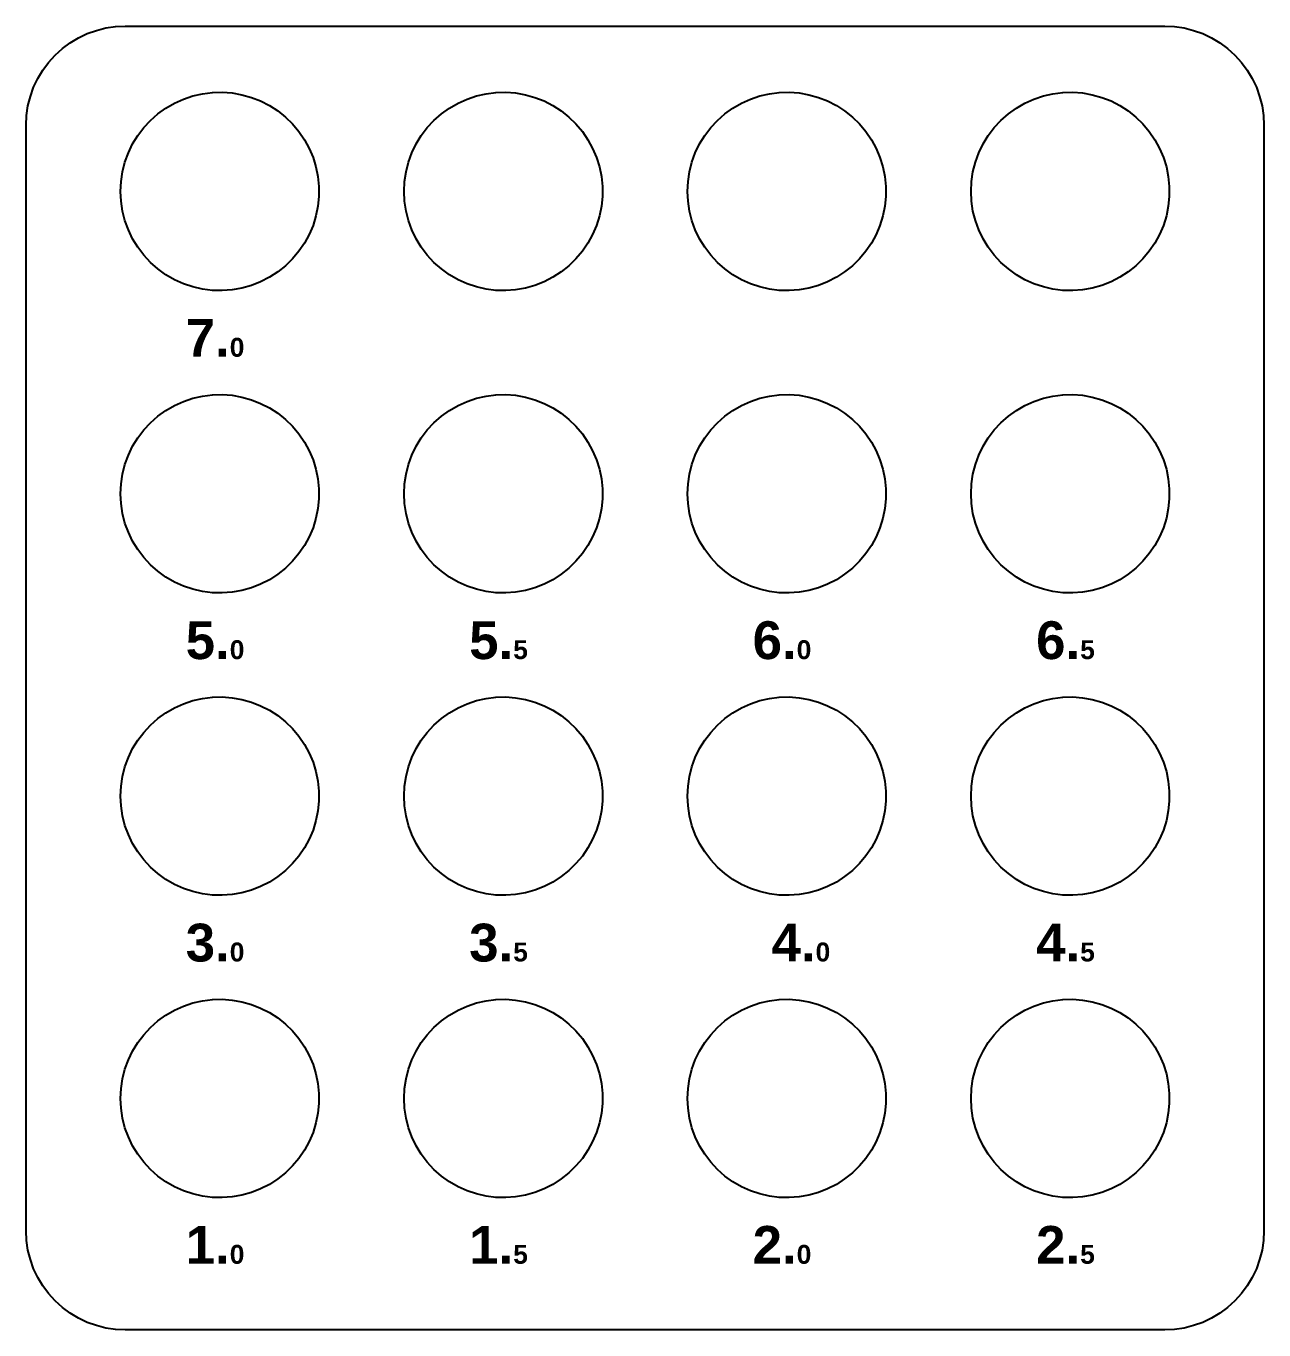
# Model space of a CAD drawing. Extents: x -199 to 199, y -34 to 34.
# Drawn here: x -199 to -133.5, y -34.5 to 34.5 of the extents above; entities that cross this region are included whole.
import ezdxf

# ---------------------------------------------------------------- set-up
doc = ezdxf.new("R2010")
doc.units = 0
doc.layers.get('0').update_dxf_attribs({"lineweight": 25, "true_color": 0xffffff})
doc.layers.add('layer 1', color=7, linetype='Continuous', lineweight=0, true_color=0x000000)
doc.styles.add('textstyle0', font='')
doc.styles.add('textstyle1', font='')
doc.styles.add('textstyle10', font='')
doc.styles.add('textstyle11', font='')
doc.styles.add('textstyle12', font='')
doc.styles.add('textstyle2', font='')
doc.styles.add('textstyle3', font='')
doc.styles.add('textstyle4', font='')
doc.styles.add('textstyle5', font='')
doc.styles.add('textstyle6', font='')
doc.styles.add('textstyle7', font='')
doc.styles.add('textstyle8', font='')
doc.styles.add('textstyle9', font='')
doc.styles.get('textstyle0').set_extended_font_data('Arial Rounded MT Bold', bold=True)
doc.styles.get('textstyle1').set_extended_font_data('Arial Rounded MT Bold', bold=True)
doc.styles.get('textstyle10').set_extended_font_data('Arial Rounded MT Bold', bold=True)
doc.styles.get('textstyle11').set_extended_font_data('Arial Rounded MT Bold', bold=True)
doc.styles.get('textstyle12').set_extended_font_data('Arial Rounded MT Bold', bold=True)
doc.styles.get('textstyle2').set_extended_font_data('Arial Rounded MT Bold', bold=True)
doc.styles.get('textstyle3').set_extended_font_data('Arial Rounded MT Bold', bold=True)
doc.styles.get('textstyle4').set_extended_font_data('Arial Rounded MT Bold', bold=True)
doc.styles.get('textstyle5').set_extended_font_data('Arial Rounded MT Bold', bold=True)
doc.styles.get('textstyle6').set_extended_font_data('Arial Rounded MT Bold', bold=True)
doc.styles.get('textstyle7').set_extended_font_data('Arial Rounded MT Bold', bold=True)
doc.styles.get('textstyle8').set_extended_font_data('Arial Rounded MT Bold', bold=True)
doc.styles.get('textstyle9').set_extended_font_data('Arial Rounded MT Bold', bold=True)

msp = doc.modelspace()

# ---------------------------------------------------------------- linework, layer by layer
for points in [[(-199, -29.25614), (-199, 29.25614), (-198.97502, 29.76462), (-198.89942, 30.27429), (-198.77422, 30.77408), (-198.60065, 31.2592), (-198.38035, 31.72498), (-198.11546, 32.16692), (-197.80854, 32.58076), (-197.46252, 32.96252), (-197.08076, 33.30854), (-196.66691, 33.61547), (-196.22497, 33.88035), (-195.7592, 34.10065), (-195.27408, 34.27423), (-194.77428, 34.39942), (-194.26462, 34.47502), (-193.75614, 34.5), (-138.74386, 34.5), (-138.23538, 34.47502), (-137.72572, 34.39942), (-137.22592, 34.27423), (-136.7408, 34.10065), (-136.27503, 33.88035), (-135.83309, 33.61547), (-135.41924, 33.30854), (-135.03748, 32.96252), (-134.69146, 32.58076), (-134.38453, 32.16692), (-134.11965, 31.72498), (-133.89936, 31.2592), (-133.72577, 30.77408), (-133.60058, 30.27429), (-133.52498, 29.76462), (-133.5, 29.25614), (-133.5, -29.25614), (-133.52498, -29.76462), (-133.60058, -30.27428), (-133.72577, -30.77408), (-133.89936, -31.2592), (-134.11965, -31.72497), (-134.38453, -32.16691), (-134.69146, -32.58076), (-135.03748, -32.96252), (-135.41924, -33.30854), (-135.83309, -33.61547), (-136.27503, -33.88035), (-136.7408, -34.10064), (-137.22592, -34.27423), (-137.72572, -34.39942), (-138.23538, -34.47502), (-138.74386, -34.5), (-193.75614, -34.5), (-194.26462, -34.47502), (-194.77428, -34.39942), (-195.27408, -34.27423), (-195.7592, -34.10064), (-196.22497, -33.88035), (-196.66691, -33.61547), (-197.08076, -33.30854), (-197.46252, -32.96252), (-197.80854, -32.58076), (-198.11546, -32.16691), (-198.38035, -31.72498), (-198.60065, -31.2592), (-198.77422, -30.77408), (-198.89942, -30.27428), (-198.97502, -29.76462), (-199, -29.25614)], [(-187.07801, 20.77369), (-187.58178, 20.63194), (-188.09722, 20.54105), (-188.61914, 20.50194), (-189.14229, 20.51499), (-189.66161, 20.58007), (-190.17183, 20.69652), (-190.668, 20.86323), (-191.14496, 21.07844), (-191.59817, 21.3401), (-192.02311, 21.64561), (-192.41552, 21.99192), (-192.77149, 22.37556), (-193.08752, 22.79277), (-193.36037, 23.23928), (-193.58748, 23.71086), (-193.76645, 24.20258), (-193.89559, 24.70976), (-193.9736, 25.22732), (-193.99969, 25.75), (-193.9736, 26.27268), (-193.8956, 26.79021), (-193.76645, 27.29742), (-193.58748, 27.78914), (-193.3604, 28.26068), (-193.08749, 28.70727), (-192.77149, 29.12445), (-192.41557, 29.50803), (-192.02315, 29.85435), (-191.59824, 30.15986), (-191.14496, 30.42155), (-190.66792, 30.6368), (-190.17183, 30.80348), (-189.66161, 30.91993), (-189.14229, 30.98501), (-188.61914, 30.99806), (-188.09722, 30.95894), (-187.58187, 30.86807), (-187.07804, 30.72632), (-186.5908, 30.53509), (-186.12519, 30.29638), (-185.68549, 30.01239), (-185.27633, 29.6861), (-184.9017, 29.32068), (-184.5653, 28.91978), (-184.2705, 28.48739), (-184.02019, 28.02774), (-183.81689, 27.54546), (-183.66265, 27.04541), (-183.55894, 26.53239), (-183.50684, 26.01175), (-183.50684, 25.48825), (-183.55894, 24.96761), (-183.66265, 24.45459), (-183.81689, 23.95454), (-184.02019, 23.47226), (-184.2705, 23.01261), (-184.56533, 22.58017), (-184.9017, 22.17931), (-185.27638, 21.81386), (-185.68549, 21.48761), (-186.12512, 21.20365), (-186.59088, 20.96488), (-187.07801, 20.77369)], [(-168.50684, 25.48835), (-168.55894, 24.96761), (-168.66265, 24.45459), (-168.81689, 23.95454), (-169.02019, 23.47226), (-169.2705, 23.01261), (-169.56533, 22.58017), (-169.90164, 22.17936), (-170.27638, 21.81386), (-170.68549, 21.48761), (-171.12512, 21.20365), (-171.59085, 20.96489), (-172.07804, 20.77368), (-172.58178, 20.63194), (-173.09722, 20.54105), (-173.61913, 20.50194), (-174.14229, 20.51499), (-174.66163, 20.58007), (-175.17183, 20.69652), (-175.66796, 20.86322), (-176.14499, 21.07847), (-176.59817, 21.3401), (-177.02311, 21.64561), (-177.41557, 21.99197), (-177.77149, 22.37555), (-178.08749, 22.79273), (-178.36037, 23.23928), (-178.58748, 23.71086), (-178.76645, 24.20258), (-178.89559, 24.70976), (-178.9736, 25.22732), (-178.99969, 25.75), (-178.9736, 26.27268), (-178.8956, 26.79021), (-178.76645, 27.29742), (-178.58748, 27.78914), (-178.3604, 28.26068), (-178.08749, 28.70727), (-177.77149, 29.12445), (-177.41553, 29.50808), (-177.02309, 29.85439), (-176.59824, 30.15986), (-176.14496, 30.42155), (-175.66792, 30.6368), (-175.17183, 30.80348), (-174.66163, 30.91993), (-174.14229, 30.98501), (-173.61913, 30.99806), (-173.09722, 30.95894), (-172.58187, 30.86807), (-172.07804, 30.72632), (-171.5908, 30.53509), (-171.12519, 30.29638), (-170.68549, 30.01239), (-170.27638, 29.68614), (-169.90169, 29.32068), (-169.5653, 28.91978), (-169.2705, 28.48739), (-169.02019, 28.02774), (-168.81689, 27.54546), (-168.66265, 27.04541), (-168.55894, 26.53239), (-168.50684, 26.01165), (-168.50684, 25.48835)], [(-157.58178, 20.63194), (-158.09722, 20.54105), (-158.61913, 20.50194), (-159.14229, 20.51499), (-159.66161, 20.58007), (-160.17183, 20.69652), (-160.66796, 20.86322), (-161.14496, 21.07844), (-161.59821, 21.34013), (-162.02311, 21.64561), (-162.41552, 21.99192), (-162.77149, 22.37556), (-163.08749, 22.79273), (-163.36037, 23.23928), (-163.58746, 23.71083), (-163.76645, 24.2026), (-163.89559, 24.70976), (-163.9736, 25.22732), (-163.99969, 25.75), (-163.9736, 26.27268), (-163.8956, 26.79021), (-163.76645, 27.29742), (-163.58748, 27.78914), (-163.3604, 28.26068), (-163.08749, 28.70727), (-162.77149, 29.12445), (-162.41557, 29.50803), (-162.02311, 29.85439), (-161.59821, 30.15987), (-161.14496, 30.42155), (-160.66792, 30.6368), (-160.17183, 30.80348), (-159.66161, 30.91993), (-159.14229, 30.98501), (-158.61914, 30.99806), (-158.09722, 30.95894), (-157.58187, 30.86807), (-157.07804, 30.72632), (-156.59077, 30.53508), (-156.12519, 30.29638), (-155.68549, 30.01239), (-155.27638, 29.68614), (-154.90174, 29.32073), (-154.5653, 28.91978), (-154.2705, 28.48739), (-154.02019, 28.02774), (-153.81689, 27.54546), (-153.66265, 27.04541), (-153.55895, 26.53248), (-153.50684, 26.01175), (-153.50684, 25.48825), (-153.55895, 24.96752), (-153.66265, 24.45459), (-153.81689, 23.95454), (-154.02019, 23.47226), (-154.2705, 23.01261), (-154.56533, 22.58017), (-154.90174, 22.17927), (-155.27638, 21.81386), (-155.68549, 21.48761), (-156.12512, 21.20365), (-156.59085, 20.96489), (-157.07804, 20.77368), (-157.58178, 20.63194)], [(-148.58748, 23.71086), (-148.76645, 24.20258), (-148.8956, 24.70978), (-148.9736, 25.22732), (-148.99969, 25.75), (-148.9736, 26.27268), (-148.8956, 26.79021), (-148.76645, 27.29742), (-148.58748, 27.78914), (-148.3604, 28.26068), (-148.08749, 28.70727), (-147.77149, 29.12445), (-147.41557, 29.50804), (-147.02316, 29.85435), (-146.59817, 30.1599), (-146.14496, 30.42155), (-145.66792, 30.6368), (-145.17183, 30.80348), (-144.66161, 30.91993), (-144.14229, 30.98501), (-143.61913, 30.99806), (-143.09722, 30.95894), (-142.58187, 30.86807), (-142.07804, 30.72632), (-141.59077, 30.53508), (-141.12519, 30.29638), (-140.68549, 30.01239), (-140.27638, 29.68614), (-139.90169, 29.32068), (-139.5653, 28.91978), (-139.2705, 28.48739), (-139.02019, 28.02774), (-138.81689, 27.54546), (-138.66265, 27.04541), (-138.55895, 26.53248), (-138.50684, 26.01175), (-138.50684, 25.48825), (-138.55895, 24.96752), (-138.66265, 24.45459), (-138.81689, 23.95454), (-139.02019, 23.47226), (-139.2705, 23.01261), (-139.56533, 22.58017), (-139.9017, 22.17931), (-140.27638, 21.81386), (-140.68549, 21.48761), (-141.12512, 21.20365), (-141.59085, 20.96489), (-142.07801, 20.77369), (-142.58178, 20.63194), (-143.09722, 20.54105), (-143.61913, 20.50194), (-144.14229, 20.51499), (-144.66161, 20.58007), (-145.17183, 20.69652), (-145.668, 20.86323), (-146.14496, 21.07844), (-146.59817, 21.3401), (-147.02311, 21.64561), (-147.41552, 21.99192), (-147.77149, 22.37556), (-148.08749, 22.79273), (-148.36037, 23.23928), (-148.58748, 23.71086)], [(-183.66264, 11.04538), (-183.55894, 10.53237), (-183.50684, 10.01175), (-183.50684, 9.48825), (-183.55894, 8.96763), (-183.66264, 8.45462), (-183.81689, 7.95454), (-184.02019, 7.47226), (-184.2705, 7.01261), (-184.5653, 6.58022), (-184.9017, 6.17932), (-185.27633, 5.8139), (-185.68549, 5.48761), (-186.12512, 5.20365), (-186.59088, 4.96488), (-187.07801, 4.77369), (-187.58181, 4.63194), (-188.09722, 4.54105), (-188.61914, 4.50194), (-189.14229, 4.51499), (-189.66161, 4.58007), (-190.17183, 4.69652), (-190.668, 4.86323), (-191.14496, 5.07844), (-191.59817, 5.3401), (-192.02315, 5.64565), (-192.41552, 5.99192), (-192.77149, 6.37556), (-193.08749, 6.79273), (-193.3604, 7.23932), (-193.58748, 7.71086), (-193.76645, 8.20258), (-193.89559, 8.70976), (-193.9736, 9.22732), (-193.99969, 9.75), (-193.9736, 10.27269), (-193.89559, 10.79024), (-193.76645, 11.29742), (-193.58748, 11.78914), (-193.3604, 12.26068), (-193.08749, 12.70727), (-192.77149, 13.12444), (-192.41552, 13.50808), (-192.02315, 13.85435), (-191.59817, 14.1599), (-191.14496, 14.42156), (-190.668, 14.63677), (-190.17181, 14.80348), (-189.66161, 14.91993), (-189.14229, 14.98501), (-188.61914, 14.99806), (-188.09722, 14.95894), (-187.58178, 14.86806), (-187.07801, 14.72631), (-186.59088, 14.53512), (-186.12512, 14.29635), (-185.68549, 14.01239), (-185.27633, 13.6861), (-184.9017, 13.32068), (-184.5653, 12.91978), (-184.2705, 12.48739), (-184.02019, 12.02774), (-183.81689, 11.54546), (-183.66264, 11.04538)], [(-172.07804, 14.72632), (-171.59088, 14.53512), (-171.12512, 14.29635), (-170.68549, 14.01239), (-170.27638, 13.68614), (-169.90164, 13.32064), (-169.5653, 12.91979), (-169.2705, 12.48739), (-169.02019, 12.02774), (-168.81689, 11.54546), (-168.66264, 11.04538), (-168.55894, 10.53237), (-168.50684, 10.01165), (-168.50684, 9.48835), (-168.55894, 8.96763), (-168.66264, 8.45462), (-168.81689, 7.95454), (-169.02019, 7.47226), (-169.2705, 7.01261), (-169.5653, 6.58021), (-169.90164, 6.17936), (-170.27638, 5.81386), (-170.68549, 5.48761), (-171.12512, 5.20365), (-171.59088, 4.96488), (-172.07804, 4.77368), (-172.58181, 4.63194), (-173.09722, 4.54105), (-173.61913, 4.50194), (-174.14229, 4.51499), (-174.66163, 4.58007), (-175.17183, 4.69652), (-175.66796, 4.86322), (-176.14499, 5.07847), (-176.59817, 5.3401), (-177.02315, 5.64565), (-177.41553, 5.99192), (-177.77149, 6.37555), (-178.08749, 6.79273), (-178.3604, 7.23932), (-178.58748, 7.71086), (-178.76645, 8.20258), (-178.89559, 8.70976), (-178.9736, 9.22732), (-178.99969, 9.75), (-178.9736, 10.27269), (-178.89559, 10.79024), (-178.76645, 11.29742), (-178.58748, 11.78914), (-178.3604, 12.26068), (-178.08749, 12.70727), (-177.77149, 13.12445), (-177.41553, 13.50808), (-177.02315, 13.85435), (-176.59817, 14.1599), (-176.14499, 14.42153), (-175.66796, 14.63678), (-175.17181, 14.80348), (-174.66163, 14.91993), (-174.14229, 14.98501), (-173.61913, 14.99806), (-173.09722, 14.95894), (-172.58178, 14.86806), (-172.07804, 14.72632)], [(-153.81689, 7.95454), (-154.02019, 7.47226), (-154.2705, 7.01261), (-154.5653, 6.58022), (-154.90174, 6.17927), (-155.27638, 5.81386), (-155.68549, 5.48761), (-156.12512, 5.20365), (-156.59085, 4.96489), (-157.07804, 4.77368), (-157.58181, 4.63194), (-158.09722, 4.54105), (-158.61913, 4.50194), (-159.14229, 4.51499), (-159.66161, 4.58007), (-160.17183, 4.69652), (-160.66796, 4.86322), (-161.14496, 5.07844), (-161.59821, 5.34013), (-162.02311, 5.64561), (-162.41552, 5.99192), (-162.77149, 6.37556), (-163.08749, 6.79273), (-163.3604, 7.23932), (-163.58746, 7.71083), (-163.76645, 8.2026), (-163.89559, 8.70976), (-163.9736, 9.22732), (-163.99969, 9.75), (-163.9736, 10.27269), (-163.89559, 10.79024), (-163.76645, 11.2974), (-163.58746, 11.78917), (-163.3604, 12.26068), (-163.08749, 12.70727), (-162.77149, 13.12444), (-162.41552, 13.50808), (-162.02311, 13.85439), (-161.59821, 14.15987), (-161.14496, 14.42156), (-160.66796, 14.63678), (-160.17183, 14.80348), (-159.66163, 14.91993), (-159.14229, 14.98501), (-158.61914, 14.99806), (-158.09722, 14.95894), (-157.58178, 14.86806), (-157.07804, 14.72632), (-156.59085, 14.53511), (-156.12512, 14.29635), (-155.68549, 14.01239), (-155.27638, 13.68614), (-154.90174, 13.32073), (-154.5653, 12.91978), (-154.2705, 12.48739), (-154.02019, 12.02774), (-153.81689, 11.54546), (-153.66264, 11.04538), (-153.55895, 10.53247), (-153.50684, 10.01175), (-153.50684, 9.48825), (-153.55895, 8.96753), (-153.66264, 8.45462), (-153.81689, 7.95454)], [(-144.14229, 4.51499), (-144.66161, 4.58007), (-145.17183, 4.69652), (-145.668, 4.86323), (-146.14496, 5.07844), (-146.59817, 5.3401), (-147.02311, 5.64561), (-147.41552, 5.99192), (-147.77149, 6.37556), (-148.08749, 6.79273), (-148.3604, 7.23932), (-148.58748, 7.71086), (-148.76645, 8.20258), (-148.8956, 8.70978), (-148.9736, 9.22732), (-148.99969, 9.75), (-148.9736, 10.2727), (-148.8956, 10.79022), (-148.76645, 11.29742), (-148.58748, 11.78914), (-148.3604, 12.26068), (-148.08749, 12.70727), (-147.77149, 13.12444), (-147.41552, 13.50808), (-147.02311, 13.85439), (-146.59817, 14.1599), (-146.14496, 14.42156), (-145.668, 14.63677), (-145.17183, 14.80348), (-144.66163, 14.91993), (-144.14229, 14.98501), (-143.61913, 14.99806), (-143.09722, 14.95894), (-142.58178, 14.86806), (-142.07801, 14.72631), (-141.59085, 14.53511), (-141.12512, 14.29635), (-140.68549, 14.01239), (-140.27638, 13.68614), (-139.90174, 13.32073), (-139.5653, 12.91978), (-139.2705, 12.48739), (-139.02019, 12.02774), (-138.81689, 11.54546), (-138.66264, 11.04538), (-138.55895, 10.53247), (-138.50684, 10.01175), (-138.50684, 9.48825), (-138.55895, 8.96753), (-138.66264, 8.45462), (-138.81689, 7.95454), (-139.02019, 7.47226), (-139.2705, 7.01261), (-139.5653, 6.58022), (-139.90174, 6.17927), (-140.27638, 5.81386), (-140.68549, 5.48761), (-141.12512, 5.20365), (-141.59085, 4.96489), (-142.07801, 4.77369), (-142.58181, 4.63194), (-143.09722, 4.54105), (-143.61913, 4.50194), (-144.14229, 4.51499)], [(-190.17183, -11.30348), (-190.668, -11.13677), (-191.14496, -10.92156), (-191.59817, -10.6599), (-192.02315, -10.35435), (-192.41552, -10.00808), (-192.77149, -9.62444), (-193.08749, -9.20727), (-193.3604, -8.76068), (-193.58748, -8.28914), (-193.76645, -7.7974), (-193.8956, -7.29022), (-193.9736, -6.77268), (-193.99969, -6.25), (-193.9736, -5.72732), (-193.8956, -5.20978), (-193.76645, -4.7026), (-193.58748, -4.21086), (-193.3604, -3.73932), (-193.08749, -3.29273), (-192.77149, -2.87556), (-192.41552, -2.49192), (-192.02311, -2.14561), (-191.59817, -1.8401), (-191.14496, -1.57844), (-190.668, -1.36323), (-190.17183, -1.19652), (-189.66161, -1.08007), (-189.14229, -1.01499), (-188.61914, -1.00194), (-188.09722, -1.04105), (-187.58187, -1.13193), (-187.07804, -1.27368), (-186.59088, -1.46488), (-186.12512, -1.70365), (-185.68549, -1.98761), (-185.27638, -2.31386), (-184.9017, -2.67932), (-184.5653, -3.08022), (-184.2705, -3.51261), (-184.02019, -3.97226), (-183.81689, -4.45454), (-183.66264, -4.95462), (-183.55894, -5.46761), (-183.50684, -5.98825), (-183.50684, -6.51175), (-183.55894, -7.03239), (-183.66264, -7.54538), (-183.81689, -8.04546), (-184.02019, -8.52774), (-184.2705, -8.98739), (-184.56533, -9.41983), (-184.9017, -9.82068), (-185.27638, -10.18614), (-185.68549, -10.51239), (-186.12519, -10.79638), (-186.5908, -11.03509), (-187.07801, -11.22631), (-187.5818, -11.36806), (-188.09722, -11.45894), (-188.61914, -11.49806), (-189.14229, -11.48501), (-189.66161, -11.41993), (-190.17183, -11.30348)], [(-178.76645, -7.7974), (-178.8956, -7.29022), (-178.9736, -6.77268), (-178.99969, -6.25), (-178.9736, -5.72732), (-178.8956, -5.20978), (-178.76645, -4.7026), (-178.58748, -4.21086), (-178.3604, -3.73932), (-178.08749, -3.29273), (-177.77149, -2.87555), (-177.41557, -2.49197), (-177.02311, -2.14561), (-176.59817, -1.8401), (-176.14499, -1.57847), (-175.66796, -1.36322), (-175.17183, -1.19652), (-174.66163, -1.08007), (-174.14229, -1.01499), (-173.61913, -1.00194), (-173.09722, -1.04105), (-172.58187, -1.13193), (-172.07804, -1.27368), (-171.59085, -1.46489), (-171.12512, -1.70365), (-170.68549, -1.98761), (-170.27638, -2.31386), (-169.90169, -2.67932), (-169.5653, -3.08022), (-169.2705, -3.51261), (-169.02019, -3.97226), (-168.81689, -4.45454), (-168.66264, -4.95462), (-168.55894, -5.46761), (-168.50684, -5.98835), (-168.50684, -6.51165), (-168.55894, -7.03239), (-168.66264, -7.54538), (-168.81689, -8.04546), (-169.02019, -8.52774), (-169.2705, -8.98739), (-169.56533, -9.41983), (-169.90169, -9.82068), (-170.27638, -10.18614), (-170.68549, -10.51239), (-171.12519, -10.79638), (-171.5908, -11.03509), (-172.07804, -11.22632), (-172.58178, -11.36806), (-173.09722, -11.45894), (-173.61913, -11.49806), (-174.14229, -11.48501), (-174.66163, -11.41993), (-175.17183, -11.30348), (-175.66796, -11.13678), (-176.14499, -10.92153), (-176.59817, -10.6599), (-177.02315, -10.35435), (-177.41557, -10.00803), (-177.77149, -9.62445), (-178.08749, -9.20727), (-178.3604, -8.76068), (-178.58748, -8.28914), (-178.76645, -7.7974)], [(-160.66796, -11.13678), (-161.14496, -10.92156), (-161.59821, -10.65987), (-162.02311, -10.35439), (-162.41552, -10.00808), (-162.77149, -9.62444), (-163.08749, -9.20727), (-163.3604, -8.76068), (-163.58748, -8.28914), (-163.76645, -7.7974), (-163.89559, -7.29024), (-163.9736, -6.77268), (-163.99969, -6.25), (-163.9736, -5.72732), (-163.89559, -5.20976), (-163.76645, -4.7026), (-163.58748, -4.21086), (-163.3604, -3.73932), (-163.08749, -3.29273), (-162.77149, -2.87556), (-162.41552, -2.49192), (-162.02311, -2.14561), (-161.59821, -1.84013), (-161.14496, -1.57844), (-160.66796, -1.36322), (-160.17183, -1.19652), (-159.66161, -1.08007), (-159.14229, -1.01499), (-158.61913, -1.00194), (-158.09724, -1.04105), (-157.58187, -1.13193), (-157.07804, -1.27368), (-156.59085, -1.46489), (-156.12512, -1.70365), (-155.68549, -1.98761), (-155.27638, -2.31386), (-154.9017, -2.67932), (-154.5653, -3.08022), (-154.2705, -3.51261), (-154.02019, -3.97226), (-153.81689, -4.45454), (-153.66264, -4.95462), (-153.55895, -5.46752), (-153.50684, -5.98825), (-153.50684, -6.51175), (-153.55895, -7.03248), (-153.66264, -7.54538), (-153.81689, -8.04546), (-154.02019, -8.52774), (-154.2705, -8.98739), (-154.5653, -9.41978), (-154.9017, -9.82068), (-155.27638, -10.18614), (-155.68549, -10.51239), (-156.12519, -10.79638), (-156.59085, -11.03511), (-157.07804, -11.22632), (-157.5818, -11.36806), (-158.09722, -11.45894), (-158.61914, -11.49806), (-159.14229, -11.48501), (-159.66161, -11.41993), (-160.17183, -11.30348), (-160.66796, -11.13678)], [(-148.76645, -7.7974), (-148.8956, -7.29022), (-148.9736, -6.77268), (-148.99969, -6.25), (-148.9736, -5.72732), (-148.8956, -5.20978), (-148.76645, -4.7026), (-148.58748, -4.21086), (-148.3604, -3.73932), (-148.08749, -3.29273), (-147.77149, -2.87556), (-147.41552, -2.49192), (-147.02311, -2.14561), (-146.59817, -1.8401), (-146.14496, -1.57844), (-145.668, -1.36323), (-145.17183, -1.19652), (-144.66161, -1.08007), (-144.14229, -1.01499), (-143.61913, -1.00194), (-143.09722, -1.04105), (-142.58187, -1.13193), (-142.07804, -1.27368), (-141.59085, -1.46489), (-141.12512, -1.70365), (-140.68549, -1.98761), (-140.27638, -2.31386), (-139.90169, -2.67932), (-139.5653, -3.08022), (-139.2705, -3.51261), (-139.02019, -3.97226), (-138.81689, -4.45454), (-138.66264, -4.95462), (-138.55895, -5.46752), (-138.50684, -5.98825), (-138.50684, -6.51175), (-138.55895, -7.03248), (-138.66264, -7.54538), (-138.81689, -8.04546), (-139.02019, -8.52774), (-139.2705, -8.98739), (-139.56533, -9.41983), (-139.90174, -9.82073), (-140.27638, -10.18614), (-140.68549, -10.51239), (-141.12519, -10.79638), (-141.59085, -11.03511), (-142.07801, -11.22631), (-142.5818, -11.36806), (-143.09722, -11.45894), (-143.61913, -11.49806), (-144.14229, -11.48501), (-144.66161, -11.41993), (-145.17183, -11.30348), (-145.668, -11.13677), (-146.14496, -10.92156), (-146.59817, -10.6599), (-147.02311, -10.35439), (-147.41552, -10.00808), (-147.77149, -9.62444), (-148.08749, -9.20727), (-148.3604, -8.76068), (-148.58748, -8.28914), (-148.76645, -7.7974)], [(-193.08749, -25.20727), (-193.3604, -24.76068), (-193.58748, -24.28914), (-193.76645, -23.79742), (-193.8956, -23.29021), (-193.9736, -22.77268), (-193.99969, -22.25), (-193.9736, -21.72732), (-193.8956, -21.20979), (-193.76645, -20.70258), (-193.58748, -20.21086), (-193.3604, -19.73932), (-193.08749, -19.29273), (-192.77149, -18.87556), (-192.41552, -18.49192), (-192.02311, -18.14561), (-191.59821, -17.84013), (-191.14496, -17.57844), (-190.668, -17.36323), (-190.17183, -17.19652), (-189.66161, -17.08007), (-189.14229, -17.01499), (-188.61914, -17.00194), (-188.09722, -17.04106), (-187.58178, -17.13194), (-187.07801, -17.27369), (-186.5908, -17.46491), (-186.12519, -17.70362), (-185.68549, -17.98761), (-185.27638, -18.31386), (-184.9017, -18.67932), (-184.56533, -19.08017), (-184.2705, -19.51261), (-184.02019, -19.97226), (-183.81689, -20.45454), (-183.66265, -20.95459), (-183.55894, -21.46761), (-183.50684, -21.98825), (-183.50684, -22.51175), (-183.55894, -23.03239), (-183.66265, -23.54541), (-183.81689, -24.04546), (-184.02019, -24.52774), (-184.2705, -24.98739), (-184.56533, -25.41983), (-184.9017, -25.82068), (-185.27638, -26.18614), (-185.68549, -26.51239), (-186.12519, -26.79638), (-186.5908, -27.03509), (-187.07801, -27.22631), (-187.58178, -27.36806), (-188.09722, -27.45894), (-188.61914, -27.49806), (-189.14229, -27.48501), (-189.66161, -27.41993), (-190.17183, -27.30348), (-190.66796, -27.13678), (-191.14496, -26.92156), (-191.59821, -26.65987), (-192.02311, -26.35439), (-192.41552, -26.00808), (-192.77149, -25.62444), (-193.08749, -25.20727)], [(-175.66796, -17.36322), (-175.17183, -17.19652), (-174.66163, -17.08007), (-174.14229, -17.01499), (-173.61913, -17.00194), (-173.09722, -17.04106), (-172.58178, -17.13194), (-172.07804, -17.27368), (-171.5908, -17.46491), (-171.12519, -17.70362), (-170.68549, -17.98761), (-170.27638, -18.31386), (-169.90169, -18.67932), (-169.56533, -19.08017), (-169.2705, -19.51261), (-169.02019, -19.97226), (-168.81689, -20.45454), (-168.66265, -20.95459), (-168.55894, -21.46761), (-168.50684, -21.98835), (-168.50684, -22.51165), (-168.55894, -23.03239), (-168.66265, -23.54541), (-168.81689, -24.04546), (-169.02019, -24.52774), (-169.2705, -24.98739), (-169.56533, -25.41983), (-169.90169, -25.82068), (-170.27638, -26.18614), (-170.68549, -26.51239), (-171.12519, -26.79638), (-171.5908, -27.03509), (-172.07804, -27.22632), (-172.58178, -27.36806), (-173.09722, -27.45894), (-173.61913, -27.49806), (-174.14229, -27.48501), (-174.66163, -27.41993), (-175.17183, -27.30348), (-175.66796, -27.13678), (-176.14499, -26.92153), (-176.59817, -26.6599), (-177.02311, -26.35439), (-177.41557, -26.00803), (-177.77149, -25.62445), (-178.08749, -25.20727), (-178.3604, -24.76068), (-178.58748, -24.28914), (-178.76645, -23.79742), (-178.8956, -23.29021), (-178.9736, -22.77268), (-178.99969, -22.25), (-178.9736, -21.72732), (-178.8956, -21.20979), (-178.76645, -20.70258), (-178.58748, -20.21086), (-178.3604, -19.73932), (-178.08749, -19.29273), (-177.77149, -18.87555), (-177.41557, -18.49197), (-177.02311, -18.14561), (-176.59817, -17.8401), (-176.14499, -17.57847), (-175.66796, -17.36322)], [(-163.76645, -20.70258), (-163.58748, -20.21086), (-163.3604, -19.73932), (-163.08749, -19.29273), (-162.77149, -18.87556), (-162.41552, -18.49192), (-162.02311, -18.14561), (-161.59821, -17.84013), (-161.14496, -17.57844), (-160.66796, -17.36322), (-160.17183, -17.19652), (-159.66161, -17.08007), (-159.14229, -17.01499), (-158.61913, -17.00194), (-158.09722, -17.04106), (-157.58178, -17.13194), (-157.07804, -17.27368), (-156.59085, -17.46489), (-156.12519, -17.70362), (-155.68549, -17.98761), (-155.27638, -18.31386), (-154.9017, -18.67932), (-154.56533, -19.08017), (-154.2705, -19.51261), (-154.02019, -19.97226), (-153.81689, -20.45454), (-153.66265, -20.95459), (-153.55895, -21.46752), (-153.50684, -21.98825), (-153.50684, -22.51175), (-153.55895, -23.03248), (-153.66265, -23.54541), (-153.81689, -24.04546), (-154.02019, -24.52774), (-154.2705, -24.98739), (-154.56533, -25.41983), (-154.9017, -25.82068), (-155.27638, -26.18614), (-155.68549, -26.51239), (-156.12519, -26.79638), (-156.59085, -27.03511), (-157.07804, -27.22632), (-157.58178, -27.36806), (-158.09722, -27.45894), (-158.61914, -27.49806), (-159.14229, -27.48501), (-159.66161, -27.41993), (-160.17183, -27.30348), (-160.66796, -27.13678), (-161.14496, -26.92156), (-161.59821, -26.65987), (-162.02311, -26.35439), (-162.41552, -26.00808), (-162.77149, -25.62444), (-163.08749, -25.20727), (-163.3604, -24.76068), (-163.58748, -24.28914), (-163.76645, -23.79742), (-163.89559, -23.29024), (-163.9736, -22.77268), (-163.99969, -22.25), (-163.9736, -21.72732), (-163.89559, -21.20976), (-163.76645, -20.70258)], [(-145.66797, -17.36322), (-145.17183, -17.19652), (-144.66161, -17.08007), (-144.14229, -17.01499), (-143.61913, -17.00194), (-143.09722, -17.04106), (-142.58178, -17.13194), (-142.07801, -17.27369), (-141.59085, -17.46489), (-141.12519, -17.70362), (-140.68549, -17.98761), (-140.27638, -18.31386), (-139.90174, -18.67927), (-139.56533, -19.08017), (-139.2705, -19.51261), (-139.02019, -19.97226), (-138.81689, -20.45454), (-138.66265, -20.95459), (-138.55895, -21.46752), (-138.50684, -21.98825), (-138.50684, -22.51175), (-138.55895, -23.03248), (-138.66265, -23.54541), (-138.81689, -24.04546), (-139.02019, -24.52774), (-139.2705, -24.98739), (-139.56533, -25.41983), (-139.90174, -25.82073), (-140.27638, -26.18614), (-140.68549, -26.51239), (-141.12519, -26.79638), (-141.59085, -27.03511), (-142.07801, -27.22631), (-142.58178, -27.36806), (-143.09722, -27.45894), (-143.61913, -27.49806), (-144.14229, -27.48501), (-144.66161, -27.41993), (-145.17183, -27.30348), (-145.66793, -27.13679), (-146.14496, -26.92156), (-146.59821, -26.65987), (-147.02311, -26.35439), (-147.41552, -26.00808), (-147.77149, -25.62444), (-148.08749, -25.20727), (-148.3604, -24.76068), (-148.58748, -24.28914), (-148.76645, -23.79742), (-148.8956, -23.29021), (-148.9736, -22.77268), (-148.99969, -22.25), (-148.9736, -21.72732), (-148.8956, -21.20979), (-148.76645, -20.70258), (-148.58748, -20.21086), (-148.3604, -19.73932), (-148.08749, -19.29273), (-147.77149, -18.87556), (-147.41552, -18.49192), (-147.02311, -18.14561), (-146.59821, -17.84013), (-146.14496, -17.57844), (-145.66797, -17.36322)]]:
    msp.add_lwpolyline(points)

# ---------------------------------------------------------------- texts
at = {"layer": 'layer 1', "char_height": 1, "attachment_point": 2}
for s, insert, style in [('\\H2;7.\\H1;0', (-189, 19), 'textstyle12'), ('\\H2;5.\\H1;0', (-189, 3), 'textstyle10'), ('\\H2;5.\\H1;5', (-174, 3), 'textstyle3'), ('\\H2;6.\\H1;0', (-159, 3), 'textstyle11'), ('\\H2;6.\\H1;5', (-144, 3), 'textstyle5'), ('\\fArial Rounded MT bol@|b1|i0|c0|p0;\\H2;3.\\H1;0', (-189, -13), 'textstyle8'), ('\\fArial Rounded MT bol@|b1|i0|c0|p0;\\H2;3.\\H1;5', (-174, -13), 'textstyle2'), ('\\H2;4.\\H1;0', (-158, -13), 'textstyle9'), ('\\H2;4.\\H1;5', (-144, -13), 'textstyle4'), ('\\fArial Rounded MT bol@|b1|i0|c0|p0;\\H2;2.\\H1;0', (-159, -29), 'textstyle7'), ('\\fArial Rounded MT bol@|b1|i0|c0|p0;\\H2;2.\\H1;5', (-144, -29), 'textstyle1'), ('\\fArial Rounded MT bol@|b1|i0|c0|p0;\\H2;1.\\H1;0', (-189, -29), 'textstyle6'), ('\\fArial Rounded MT bol@|b1|i0|c0|p0;\\H2;1.\\H1;5', (-174, -29), 'textstyle0')]:
    msp.add_mtext(s, dxfattribs=dict(at, insert=insert, style=style))

doc.saveas('drawing.dxf')
